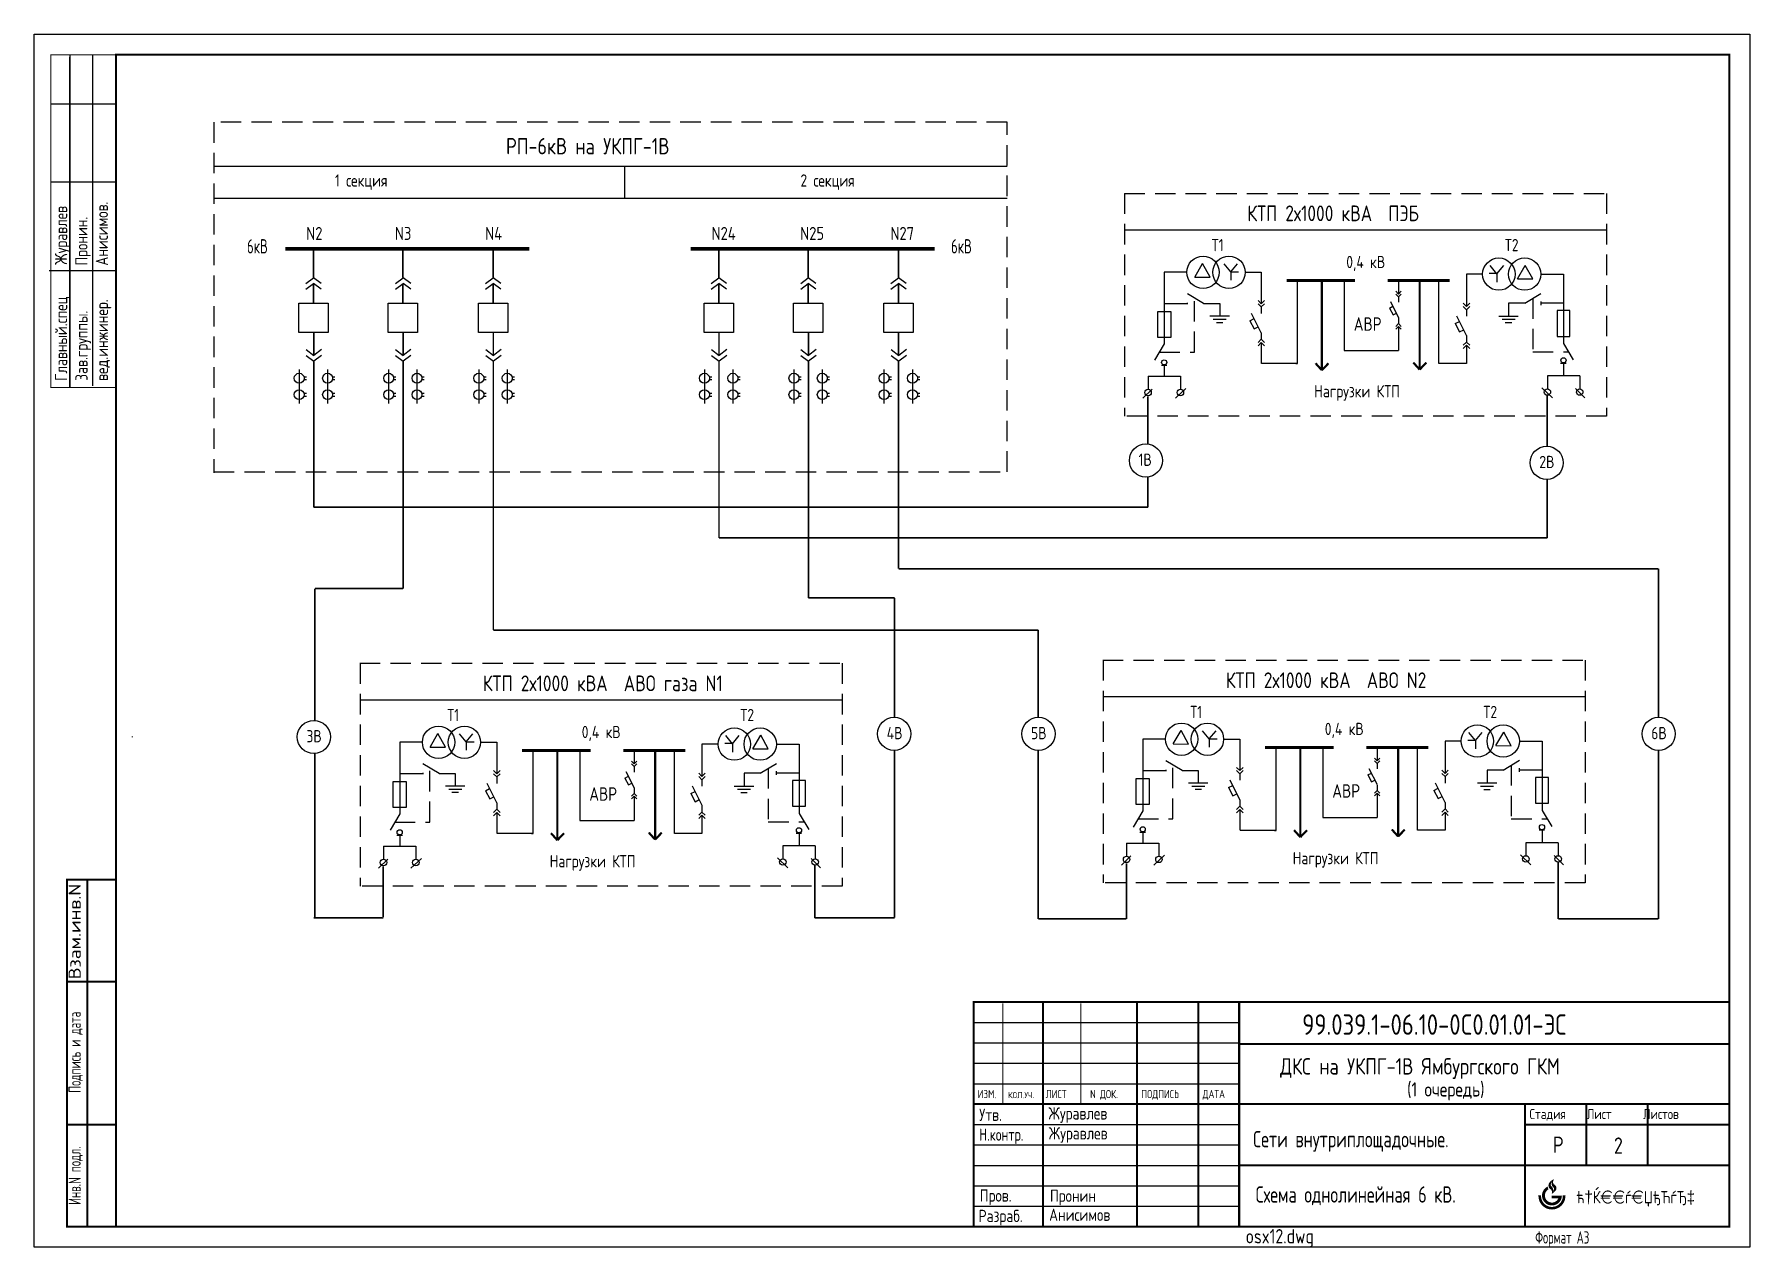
# Model space of a CAD drawing. Extents: x 0 to 420, y 0 to 297.
import ezdxf
from ezdxf.enums import TextEntityAlignment as Align

# ---------------------------------------------------------------- set-up
doc = ezdxf.new("R2010")
doc.units = 0
doc.header["$LTSCALE"] = 20
doc.header["$MEASUREMENT"] = 0
doc.linetypes.add('HIDDEN', pattern=[0.375, 0.25, -0.125])
doc.layers.get('0').update_dxf_attribs({"linetype": 'HIDDEN'})
doc.styles.add('__Љ_', font='eskd')
doc.styles.add('ESKD', font='eskd_u.shx', dxfattribs={"height": 3})
doc.styles.add('ESKD14', font='eskd14.shx', dxfattribs={"width": 0.8, "height": 3})
doc.styles.add('ESKD_U', font='eskd_u.shx', dxfattribs={"width": 0.8, "height": 4})

msp = doc.modelspace()

# ---------------------------------------------------------------- linework, layer by layer
at = {"color": 7, "linetype": 'CONTINUOUS'}
for p, q in [((0, 0), (0, 297)), ((0, 297), (420, 297)), ((420, 297), (420, 0)), ((8.73, 291.77), (8.73, 210.53)), ((8.73, 210.53), (8.73, 291.38)), ((14.22, 291.77), (14.22, 210.92)), ((4.02, 280), (19.71, 280)), ((43.95, 264.69), (238.17, 264.69)), ((144.51, 264.69), (144.51, 256.85)), ((4.02, 260.86), (20, 260.86)), ((43.95, 256.85), (238.17, 256.85)), ((266.95, 249.13), (384.97, 249.13)), ((284.13, 237.55), (286.03, 240.84)), ((287.88, 237.53), (286.03, 240.84)), ((292.95, 238.82), (291.3, 240.81)), ((292.95, 238.82), (294.6, 240.81)), ((358.13, 238.37), (356.48, 240.35)), ((358.13, 238.37), (359.78, 240.35)), ((363.15, 237.14), (365.04, 240.42)), ((366.9, 237.11), (365.04, 240.42)), ((3.63, 239.18), (20.1, 239.18)), ((66.51, 235.97), (68.38, 237.36)), ((66.51, 234.57), (68.38, 235.97)), ((70.26, 235.97), (68.38, 237.36)), ((70.26, 234.57), (68.38, 235.97)), ((88.41, 235.97), (90.28, 237.36)), ((88.41, 234.57), (90.28, 235.97)), ((92.15, 235.97), (90.28, 237.36)), ((92.15, 234.57), (90.28, 235.97)), ((110.49, 235.97), (112.36, 237.36)), ((110.49, 234.57), (112.36, 235.97)), ((114.24, 235.97), (112.36, 237.36)), ((114.24, 234.57), (112.36, 235.97)), ((165.74, 235.97), (167.62, 237.36)), ((165.74, 234.57), (167.62, 235.97)), ((169.49, 235.97), (167.62, 237.36)), ((169.49, 234.57), (167.62, 235.97)), ((187.64, 235.97), (189.51, 237.36)), ((187.64, 234.57), (189.51, 235.97)), ((191.39, 235.97), (189.51, 237.36)), ((191.39, 234.57), (189.51, 235.97)), ((209.72, 235.97), (211.6, 237.36)), ((209.72, 234.57), (211.6, 235.97)), ((213.47, 235.97), (211.6, 237.36)), ((213.47, 234.57), (211.6, 235.97)), ((282.2, 238.71), (276.66, 238.71)), ((276.66, 238.71), (276.66, 221.16)), ((284.13, 237.55), (287.88, 237.53)), ((292.95, 238.83), (294.85, 238.83)), ((292.95, 238.82), (292.95, 236.78)), ((296.46, 238.71), (300.42, 238.71)), ((300.42, 238.71), (300.42, 231.02)), ((309.3, 216.4), (309.3, 236.7)), ((320.72, 236.7), (320.72, 219.54)), ((334.03, 236.7), (334.03, 233.4)), ((343.91, 216.41), (343.91, 236.7)), ((350.66, 238.26), (350.66, 230.34)), ((354.62, 238.26), (350.66, 238.26)), ((358.13, 238.38), (356.23, 238.38)), ((358.13, 238.37), (358.13, 236.32)), ((363.15, 237.14), (366.9, 237.11)), ((368.87, 238.26), (374.42, 238.26)), ((374.42, 238.26), (374.42, 221.27)), ((420, 237.5), (420, 227)), ((64.77, 231.15), (71.97, 231.15)), ((64.77, 223.95), (64.77, 231.15)), ((71.97, 231.15), (71.97, 223.95)), ((71.97, 231.15), (71.97, 223.95)), ((86.66, 223.95), (86.66, 231.15)), ((86.66, 231.15), (93.86, 231.15)), ((93.86, 231.15), (93.86, 223.95)), ((93.86, 231.15), (93.86, 223.95)), ((108.75, 223.95), (108.75, 231.15)), ((108.75, 231.15), (115.95, 231.15)), ((115.95, 231.15), (115.95, 223.95)), ((115.95, 231.15), (115.95, 223.95)), ((164, 223.95), (164, 231.15)), ((164, 231.15), (171.2, 231.15)), ((171.2, 231.15), (171.2, 223.95)), ((171.2, 231.15), (171.2, 223.95)), ((185.9, 231.15), (193.1, 231.15)), ((185.9, 223.95), (185.9, 231.15)), ((193.1, 231.15), (193.1, 223.95)), ((193.1, 231.15), (193.1, 223.95)), ((207.98, 231.15), (215.18, 231.15)), ((207.98, 223.95), (207.98, 231.15)), ((215.18, 231.15), (215.18, 223.95)), ((215.18, 231.15), (215.18, 223.95)), ((276.78, 231.07), (282.32, 231.07)), ((282.31, 231.25), (282.31, 230.87)), ((286.28, 231.07), (282.32, 233.44)), ((286.28, 231.07), (290.24, 231.07)), ((290.24, 231.07), (290.24, 228.04)), ((300.42, 231.02), (299.63, 231.81)), ((300.42, 230.23), (299.63, 231.02)), ((300.42, 231.02), (301.21, 231.81)), ((300.42, 230.23), (301.21, 231.02)), ((334.1, 227.5), (332.12, 231.46)), ((334.03, 233.4), (333.37, 234.06)), ((334.03, 232.74), (333.37, 233.4)), ((334.03, 233.4), (334.69, 234.06)), ((334.03, 232.74), (334.69, 233.4)), ((334.03, 232.74), (334.03, 231.42)), ((350.66, 230.34), (349.87, 231.13)), ((350.66, 230.34), (351.45, 231.13)), ((360.95, 231.17), (360.95, 227.92)), ((364.91, 231.17), (360.95, 231.17)), ((364.91, 231.17), (368.87, 233.54)), ((368.83, 231.6), (368.83, 230.7)), ((374.42, 231.17), (368.87, 231.17)), ((275.07, 229.08), (278.24, 229.08)), ((275.07, 222.75), (275.07, 229.08)), ((278.24, 229.08), (278.24, 222.75)), ((287.86, 228.04), (292.62, 228.04)), ((288.66, 227.24), (291.82, 227.24)), ((297.62, 226.85), (298.68, 227.38)), ((297.62, 226.85), (298.69, 224.85)), ((300.42, 223.89), (298.04, 228.65)), ((300.42, 230.23), (300.42, 228.65)), ((300.42, 230.23), (300.42, 229.08)), ((331.78, 229.97), (332.65, 230.41)), ((331.78, 229.97), (332.67, 228.29)), ((332.67, 228.29), (333.5, 228.71)), ((334.03, 227.46), (334.03, 226.14)), ((350.7, 223.21), (348.32, 227.96)), ((350.66, 229.55), (349.87, 230.34)), ((350.66, 229.55), (351.45, 230.34)), ((350.66, 229.55), (350.66, 227.96)), ((363.33, 227.92), (358.58, 227.92)), ((362.54, 227.13), (359.37, 227.13)), ((372.83, 229.37), (372.83, 223.03)), ((376, 229.37), (372.83, 229.37)), ((376, 223.03), (376, 229.37)), ((420, 227), (420, 96.5)), ((71.97, 223.95), (64.77, 223.95)), ((93.86, 223.95), (86.66, 223.95)), ((115.95, 223.95), (108.75, 223.95)), ((171.2, 223.95), (164, 223.95)), ((193.1, 223.95), (185.9, 223.95)), ((215.18, 223.95), (207.98, 223.95)), ((278.24, 222.75), (275.07, 222.75)), ((289.45, 226.45), (291.03, 226.45)), ((298.69, 224.85), (299.69, 225.35)), ((300.42, 223.89), (300.42, 222.31)), ((334.03, 226.14), (333.37, 225.48)), ((334.03, 225.48), (333.37, 224.82)), ((334.03, 226.14), (334.69, 225.48)), ((334.03, 225.48), (334.69, 224.82)), ((334.03, 225.48), (334.03, 219.54)), ((347.9, 226.17), (348.96, 226.7)), ((347.9, 226.17), (348.97, 224.16)), ((348.97, 224.16), (349.97, 224.66)), ((350.66, 223.21), (350.66, 221.63)), ((361.75, 226.33), (360.16, 226.33)), ((372.83, 223.03), (376, 223.03)), ((66.56, 219.77), (68.43, 218.37)), ((70.3, 219.77), (68.43, 218.37)), ((88.45, 219.77), (90.33, 218.37)), ((92.2, 219.77), (90.33, 218.37)), ((110.54, 219.77), (112.41, 218.37)), ((114.28, 219.77), (112.41, 218.37)), ((165.79, 219.77), (167.66, 218.37)), ((169.54, 219.77), (167.66, 218.37)), ((187.68, 219.77), (189.56, 218.37)), ((191.43, 219.77), (189.56, 218.37)), ((209.77, 219.77), (211.64, 218.37)), ((213.52, 219.77), (211.64, 218.37)), ((276.66, 221.16), (274.28, 217.2)), ((300.42, 222.31), (299.63, 221.52)), ((300.42, 221.52), (299.63, 220.73)), ((300.42, 222.31), (301.21, 221.52)), ((300.42, 221.52), (301.21, 220.73)), ((300.42, 221.52), (300.42, 216.41)), ((320.72, 219.54), (334.03, 219.54)), ((350.66, 221.63), (349.87, 220.84)), ((350.66, 220.84), (349.87, 220.04)), ((350.66, 221.63), (351.45, 220.84)), ((350.66, 220.84), (350.66, 216.41)), ((350.66, 220.84), (351.45, 220.04)), ((374.42, 221.27), (376.79, 217.31)), ((64.83, 214.87), (64.83, 206.6)), ((66.56, 218.37), (68.43, 216.97)), ((70.3, 218.37), (68.43, 216.97)), ((71.77, 214.87), (71.77, 206.6)), ((86.72, 214.87), (86.72, 206.6)), ((88.45, 218.37), (90.33, 216.97)), ((92.2, 218.37), (90.33, 216.97)), ((93.67, 214.87), (93.67, 206.6)), ((108.81, 214.87), (108.81, 206.6)), ((110.54, 218.37), (112.41, 216.97)), ((114.28, 218.37), (112.41, 216.97)), ((115.75, 214.87), (115.75, 206.6)), ((164.06, 214.87), (164.06, 206.6)), ((165.79, 218.37), (167.66, 216.97)), ((169.54, 218.37), (167.66, 216.97)), ((171, 214.87), (171, 206.6)), ((185.95, 214.87), (185.95, 206.6)), ((187.68, 218.37), (189.56, 216.97)), ((191.43, 218.37), (189.56, 216.97)), ((192.9, 214.87), (192.9, 206.6)), ((208.04, 214.87), (208.04, 206.6)), ((209.77, 218.37), (211.64, 216.97)), ((213.52, 218.37), (211.64, 216.97)), ((214.98, 214.87), (214.98, 206.6)), ((275.97, 215.97), (277.29, 215.97)), ((276.66, 216.02), (276.66, 213.24)), ((300.49, 216.46), (309.07, 216.46)), ((308.91, 216.4), (309.3, 216.4)), ((350.66, 216.41), (343.91, 216.41)), ((373.71, 216.49), (375.04, 216.49)), ((374.42, 216.49), (374.42, 213.35)), ((66.01, 212.43), (66.63, 212.43)), ((66.02, 213.12), (66.63, 213.12)), ((72.95, 212.43), (73.58, 212.43)), ((72.96, 213.12), (73.58, 213.12)), ((87.9, 212.43), (88.53, 212.43)), ((87.91, 213.12), (88.53, 213.12)), ((94.85, 212.43), (95.47, 212.43)), ((94.86, 213.12), (95.47, 213.12)), ((109.99, 212.43), (110.61, 212.43)), ((110, 213.12), (110.61, 213.12)), ((116.93, 212.43), (117.56, 212.43)), ((116.94, 213.12), (117.56, 213.12)), ((165.24, 212.43), (165.86, 212.43)), ((165.25, 213.12), (165.86, 213.12)), ((172.18, 212.43), (172.81, 212.43)), ((172.19, 213.12), (172.81, 213.12)), ((187.13, 212.43), (187.76, 212.43)), ((187.14, 213.12), (187.76, 213.12)), ((194.08, 212.43), (194.7, 212.43)), ((194.09, 213.12), (194.7, 213.12)), ((209.22, 212.43), (209.84, 212.43)), ((209.23, 213.12), (209.84, 213.12)), ((216.16, 212.43), (216.79, 212.43)), ((216.17, 213.12), (216.79, 213.12)), ((271.43, 207.86), (273.71, 210.11)), ((272.7, 213.24), (280.62, 213.24)), ((272.7, 213.24), (272.7, 210.07)), ((279.39, 207.86), (281.95, 210.29)), ((280.62, 213.24), (280.62, 210.07)), ((371.68, 207.97), (369.12, 210.4)), ((370.46, 213.35), (370.46, 210.19)), ((378.38, 213.35), (370.46, 213.35)), ((379.64, 207.97), (377.37, 210.23)), ((378.38, 213.35), (378.38, 210.19)), ((66.01, 208.4), (66.63, 208.4)), ((66.02, 209.09), (66.63, 209.09)), ((72.95, 208.4), (73.58, 208.4)), ((72.96, 209.09), (73.58, 209.09)), ((87.9, 208.4), (88.53, 208.4)), ((87.91, 209.09), (88.53, 209.09)), ((94.85, 208.4), (95.47, 208.4)), ((94.86, 209.09), (95.47, 209.09)), ((109.99, 208.4), (110.61, 208.4)), ((110, 209.09), (110.61, 209.09)), ((116.93, 208.4), (117.56, 208.4)), ((116.94, 209.09), (117.56, 209.09)), ((165.24, 208.4), (165.86, 208.4)), ((165.25, 209.09), (165.86, 209.09)), ((172.18, 208.4), (172.81, 208.4)), ((172.19, 209.09), (172.81, 209.09)), ((187.13, 208.4), (187.76, 208.4)), ((187.14, 209.09), (187.76, 209.09)), ((194.08, 208.4), (194.7, 208.4)), ((194.09, 209.09), (194.7, 209.09)), ((209.22, 208.4), (209.84, 208.4)), ((209.23, 209.09), (209.84, 209.09)), ((216.16, 208.4), (216.79, 208.4)), ((216.17, 209.09), (216.79, 209.09)), ((261.68, 134.79), (379.71, 134.79)), ((79.76, 134.04), (197.78, 134.04)), ((278.87, 123.21), (280.77, 126.5)), ((282.62, 123.19), (280.77, 126.5)), ((287.69, 124.48), (286.04, 126.46)), ((287.69, 124.48), (289.34, 126.46)), ((352.86, 124.03), (351.21, 126.01)), ((352.86, 124.03), (354.52, 126.01)), ((357.88, 122.79), (359.78, 126.08)), ((361.63, 122.77), (359.78, 126.08)), ((24, 125), (24, 124.87)), ((95.02, 123.62), (89.47, 123.62)), ((89.47, 123.62), (89.47, 106.07)), ((96.95, 122.46), (98.84, 125.75)), ((96.95, 122.46), (100.7, 122.44)), ((100.7, 122.44), (98.84, 125.75)), ((105.76, 123.73), (104.11, 125.71)), ((105.76, 123.73), (107.41, 125.71)), ((105.76, 123.73), (105.76, 121.68)), ((105.76, 123.73), (107.66, 123.73)), ((109.27, 123.62), (113.23, 123.62)), ((113.23, 123.62), (113.23, 115.93)), ((163.47, 123.17), (163.47, 115.25)), ((167.43, 123.17), (163.47, 123.17)), ((170.94, 123.28), (169.04, 123.28)), ((170.94, 123.27), (169.29, 125.26)), ((170.94, 123.27), (172.59, 125.26)), ((170.94, 123.27), (170.94, 121.23)), ((175.96, 122.04), (177.86, 125.33)), ((175.96, 122.04), (179.71, 122.02)), ((179.71, 122.02), (177.86, 125.33)), ((181.69, 123.17), (187.23, 123.17)), ((187.23, 123.17), (187.23, 106.18)), ((271.4, 124.37), (271.4, 106.82)), ((276.94, 124.37), (271.4, 124.37)), ((278.87, 123.21), (282.62, 123.19)), ((287.69, 124.49), (289.59, 124.49)), ((287.69, 124.48), (287.69, 122.44)), ((291.2, 124.37), (295.16, 124.37)), ((295.16, 124.37), (295.16, 116.68)), ((304.04, 102.05), (304.04, 122.36)), ((315.46, 122.36), (315.46, 105.2)), ((328.77, 122.36), (328.77, 119.06)), ((338.65, 102.07), (338.65, 122.36)), ((349.36, 123.92), (345.4, 123.92)), ((345.4, 123.92), (345.4, 116)), ((352.86, 124.03), (350.96, 124.03)), ((352.86, 124.03), (352.86, 121.98)), ((357.88, 122.79), (361.63, 122.77)), ((363.61, 123.92), (369.16, 123.92)), ((369.16, 123.92), (369.16, 106.93)), ((99.09, 115.97), (95.13, 118.35)), ((122.12, 101.3), (122.12, 121.61)), ((133.54, 121.61), (133.54, 104.45)), ((146.84, 118.31), (146.18, 118.97)), ((146.84, 117.65), (146.18, 118.31)), ((146.84, 121.61), (146.84, 118.31)), ((146.84, 118.31), (147.5, 118.97)), ((146.84, 117.65), (147.5, 118.31)), ((146.84, 117.65), (146.84, 116.33)), ((156.73, 101.31), (156.73, 121.61)), ((177.73, 116.07), (181.69, 118.45)), ((281.02, 116.73), (277.06, 119.1)), ((328.77, 119.06), (328.11, 119.72)), ((328.77, 118.4), (328.11, 119.06)), ((328.77, 119.06), (329.43, 119.72)), ((328.77, 118.4), (329.43, 119.06)), ((328.77, 118.4), (328.77, 117.08)), ((359.65, 116.82), (363.61, 119.2)), ((87.89, 113.99), (91.06, 113.99)), ((87.89, 107.65), (87.89, 113.99)), ((89.59, 115.97), (95.13, 115.97)), ((91.06, 113.99), (91.06, 107.65)), ((95.13, 116.16), (95.13, 115.78)), ((99.09, 115.97), (103.05, 115.97)), ((103.05, 115.97), (103.05, 112.94)), ((113.23, 108.8), (110.86, 113.55)), ((113.23, 115.93), (112.44, 116.72)), ((113.23, 115.14), (112.44, 115.93)), ((113.23, 115.93), (114.03, 116.72)), ((113.23, 115.14), (114.03, 115.93)), ((113.23, 115.14), (113.23, 113.55)), ((113.23, 115.14), (113.23, 113.99)), ((144.59, 114.87), (145.47, 115.31)), ((144.59, 114.87), (145.48, 113.2)), ((146.92, 112.41), (144.94, 116.37)), ((145.48, 113.2), (146.31, 113.62)), ((163.47, 115.25), (162.68, 116.04)), ((163.47, 114.45), (162.68, 115.25)), ((163.47, 115.25), (164.26, 116.04)), ((163.47, 114.45), (164.26, 115.25)), ((163.47, 114.45), (163.47, 112.87)), ((173.77, 116.07), (173.77, 112.82)), ((177.73, 116.07), (173.77, 116.07)), ((181.65, 116.51), (181.65, 115.61)), ((187.23, 116.07), (181.69, 116.07)), ((185.65, 114.27), (185.65, 107.94)), ((188.82, 114.27), (185.65, 114.27)), ((188.82, 107.94), (188.82, 114.27)), ((269.81, 108.41), (269.81, 114.74)), ((269.81, 114.74), (272.98, 114.74)), ((271.51, 116.73), (277.06, 116.73)), ((272.98, 114.74), (272.98, 108.41)), ((277.05, 116.91), (277.05, 116.53)), ((281.02, 116.73), (284.98, 116.73)), ((282.6, 113.69), (287.35, 113.69)), ((284.98, 116.73), (284.98, 113.69)), ((295.16, 109.55), (292.78, 114.3)), ((295.16, 116.68), (294.36, 117.47)), ((295.16, 115.89), (294.36, 116.68)), ((295.16, 116.68), (295.95, 117.47)), ((295.16, 115.89), (295.95, 116.68)), ((295.16, 115.89), (295.16, 114.74)), ((295.16, 115.89), (295.16, 114.3)), ((326.51, 115.62), (327.39, 116.06)), ((326.51, 115.62), (327.4, 113.95)), ((328.84, 113.16), (326.86, 117.12)), ((327.4, 113.95), (328.24, 114.37)), ((345.44, 108.87), (343.06, 113.62)), ((345.4, 116), (344.6, 116.79)), ((345.4, 115.21), (344.6, 116)), ((345.4, 116), (346.19, 116.79)), ((345.4, 115.21), (346.19, 116)), ((345.4, 115.21), (345.4, 113.62)), ((358.07, 113.58), (353.32, 113.58)), ((359.65, 116.82), (355.69, 116.82)), ((355.69, 116.82), (355.69, 113.58)), ((363.57, 117.26), (363.57, 116.36)), ((369.16, 116.82), (363.61, 116.82)), ((370.74, 115.02), (367.57, 115.02)), ((367.57, 115.02), (367.57, 108.69)), ((370.74, 108.69), (370.74, 115.02)), ((100.68, 112.94), (105.43, 112.94)), ((101.47, 112.15), (104.64, 112.15)), ((102.26, 111.36), (103.85, 111.36)), ((110.44, 111.76), (111.49, 112.28)), ((110.44, 111.76), (111.51, 109.75)), ((111.51, 109.75), (112.51, 110.25)), ((146.84, 111.05), (146.18, 110.39)), ((146.84, 110.39), (146.18, 109.73)), ((146.84, 112.37), (146.84, 111.05)), ((146.84, 111.05), (147.5, 110.39)), ((146.84, 110.39), (147.5, 109.73)), ((146.84, 110.39), (146.84, 104.45)), ((160.72, 111.08), (161.77, 111.6)), ((160.72, 111.08), (161.79, 109.07)), ((163.51, 108.12), (161.14, 112.87)), ((161.79, 109.07), (162.79, 109.57)), ((176.14, 112.82), (171.39, 112.82)), ((175.35, 112.03), (172.18, 112.03)), ((174.56, 111.24), (172.98, 111.24)), ((283.39, 112.9), (286.56, 112.9)), ((284.19, 112.11), (285.77, 112.11)), ((292.36, 112.51), (293.41, 113.04)), ((292.36, 112.51), (293.43, 110.5)), ((293.43, 110.5), (294.43, 111)), ((295.16, 109.55), (295.16, 107.97)), ((328.77, 111.8), (328.11, 111.14)), ((328.77, 111.14), (328.11, 110.48)), ((328.77, 113.12), (328.77, 111.8)), ((328.77, 111.8), (329.43, 111.14)), ((328.77, 111.14), (328.77, 105.2)), ((328.77, 111.14), (329.43, 110.48)), ((342.64, 111.83), (343.69, 112.35)), ((342.64, 111.83), (343.71, 109.82)), ((343.71, 109.82), (344.71, 110.32)), ((357.28, 112.78), (354.11, 112.78)), ((356.48, 111.99), (354.9, 111.99)), ((89.47, 106.07), (87.1, 102.11)), ((91.06, 107.65), (87.89, 107.65)), ((113.23, 107.22), (112.44, 106.42)), ((113.23, 106.42), (112.44, 105.63)), ((113.23, 108.8), (113.23, 107.22)), ((113.23, 107.22), (114.03, 106.42)), ((113.23, 106.42), (114.03, 105.63)), ((113.23, 106.42), (113.23, 101.31)), ((163.47, 106.53), (162.68, 105.74)), ((163.47, 105.74), (162.68, 104.95)), ((163.47, 108.12), (163.47, 106.53)), ((163.47, 106.53), (164.26, 105.74)), ((163.47, 105.74), (163.47, 101.31)), ((163.47, 105.74), (164.26, 104.95)), ((185.65, 107.94), (188.82, 107.94)), ((187.23, 106.18), (189.61, 102.22)), ((271.4, 106.82), (269.02, 102.86)), ((272.98, 108.41), (269.81, 108.41)), ((295.16, 107.97), (294.36, 107.18)), ((295.16, 107.18), (294.36, 106.38)), ((295.16, 107.97), (295.95, 107.18)), ((295.16, 107.18), (295.16, 102.07)), ((295.16, 107.18), (295.95, 106.38)), ((315.46, 105.2), (328.77, 105.2)), ((345.4, 107.29), (344.6, 106.5)), ((345.4, 106.5), (344.6, 105.7)), ((345.4, 108.87), (345.4, 107.29)), ((345.4, 107.29), (346.19, 106.5)), ((345.4, 106.5), (346.19, 105.7)), ((345.4, 106.5), (345.4, 102.07)), ((367.57, 108.69), (370.74, 108.69)), ((369.16, 106.93), (371.53, 102.97)), ((88.78, 100.88), (90.11, 100.88)), ((89.47, 100.92), (89.47, 98.15)), ((113.31, 101.36), (121.89, 101.36)), ((121.72, 101.3), (122.12, 101.3)), ((133.54, 104.45), (146.84, 104.45)), ((163.47, 101.31), (156.73, 101.31)), ((186.53, 101.4), (187.85, 101.4)), ((187.23, 101.4), (187.23, 98.26)), ((270.7, 101.63), (272.03, 101.63)), ((271.4, 101.67), (271.4, 98.9)), ((295.23, 102.12), (303.81, 102.12)), ((303.65, 102.05), (304.04, 102.05)), ((345.4, 102.07), (338.65, 102.07)), ((368.45, 102.15), (369.78, 102.15)), ((369.16, 102.15), (369.16, 99.01)), ((85.51, 98.15), (93.43, 98.15)), ((85.51, 98.15), (85.51, 94.98)), ((93.43, 98.15), (93.43, 94.98)), ((183.27, 98.26), (183.27, 95.09)), ((191.19, 98.26), (183.27, 98.26)), ((191.19, 98.26), (191.19, 95.09)), ((267.44, 98.9), (267.44, 95.73)), ((267.44, 98.9), (275.36, 98.9)), ((275.36, 98.9), (275.36, 95.73)), ((373.12, 99.01), (365.2, 99.01)), ((365.2, 99.01), (365.2, 95.84)), ((373.12, 99.01), (373.12, 95.84)), ((84.25, 92.76), (86.52, 95.02)), ((92.21, 92.76), (94.77, 95.19)), ((184.5, 92.88), (181.94, 95.31)), ((192.46, 92.88), (190.18, 95.13)), ((266.17, 93.52), (268.45, 95.77)), ((274.13, 93.52), (276.69, 95.95)), ((366.42, 93.63), (363.86, 96.06)), ((374.38, 93.63), (372.11, 95.89)), ((85.17, 80.66), (85.43, 80.66)), ((420, 0), (0, 0))]:
    msp.add_line(p, q, dxfattribs=at)
at = {"color": 7, "linetype": 'HIDDEN'}
for p, q in [((238.17, 275.46), (43.95, 275.46)), ((43.95, 275.46), (43.95, 189.62)), ((238.17, 189.88), (238.17, 275.46)), ((266.9, 258.05), (384.97, 258.05)), ((266.95, 258.05), (266.95, 203.5)), ((384.97, 258.05), (384.97, 203.5)), ((284.07, 219.18), (284.07, 232.38)), ((366.89, 232.35), (366.89, 219.22)), ((275.47, 219.18), (284.07, 219.18)), ((366.89, 219.22), (375.72, 219.22)), ((384.97, 203.5), (266.95, 203.5)), ((43.95, 189.88), (238.17, 189.88)), ((79.72, 142.96), (197.78, 142.96)), ((79.76, 142.96), (79.76, 88.4)), ((197.78, 142.96), (197.78, 88.4)), ((261.64, 143.71), (379.71, 143.71)), ((261.68, 143.71), (261.68, 89.16)), ((379.71, 143.71), (379.71, 89.16)), ((278.8, 104.84), (278.8, 118.04)), ((361.63, 118.01), (361.63, 104.88)), ((96.88, 104.09), (96.88, 117.29)), ((179.71, 117.26), (179.71, 104.13)), ((88.29, 104.09), (96.88, 104.09)), ((179.71, 104.13), (188.53, 104.13)), ((270.21, 104.84), (278.8, 104.84)), ((361.63, 104.88), (370.46, 104.88)), ((197.78, 88.4), (79.76, 88.4)), ((379.71, 89.16), (261.68, 89.16))]:
    msp.add_line(p, q, dxfattribs=at)
at = {"linetype": 'CONTINUOUS'}
for p, q in [((230, 55), (295, 55)), ((230, 50), (295, 50)), ((230, 45), (295, 45)), ((230, 40), (295, 40)), ((230, 35), (295, 35)), ((230, 30), (295, 30)), ((230, 25), (295, 25)), ((230, 20), (295, 20)), ((230, 15), (295, 15)), ((230, 10), (295, 10))]:
    msp.add_line(p, q, dxfattribs=at)
at = {"color": 7, "linetype": 'CONTINUOUS'}
for points, const_width in [([(20, 292), (3.96, 292)], 0.25), ([(4.02, 292), (4.02, 210.53), (20.1, 210.53)], 0.25), ([(61.47, 244.46), (121.18, 244.46)], 0.96), ([(68.37, 244.46), (68.37, 237.36)], 0.4), ([(90.26, 244.46), (90.26, 237.36)], 0.4), ([(112.35, 244.46), (112.35, 237.36)], 0.4), ([(160.71, 244.46), (220.41, 244.46)], 0.96), ([(167.6, 244.46), (167.6, 237.36)], 0.4), ([(189.5, 244.46), (189.5, 237.36)], 0.4), ([(211.58, 244.46), (211.58, 237.36)], 0.4), ([(68.37, 231.15), (68.37, 235.96)], 0.4), ([(90.26, 231.15), (90.26, 235.96)], 0.4), ([(112.35, 231.15), (112.35, 235.96)], 0.4), ([(167.6, 231.15), (167.6, 235.96)], 0.4), ([(189.5, 231.15), (189.5, 235.96)], 0.4), ([(211.58, 231.15), (211.58, 235.96)], 0.4), ([(311.25, 236.7), (306.62, 236.7)], 0.7), ([(311.25, 236.7), (323.36, 236.7)], 0.7), ([(315.24, 236.7), (315.24, 214.73)], 0.528), ([(346.55, 236.7), (331.39, 236.7)], 0.7), ([(339.19, 236.86), (339.19, 214.89)], 0.528), ([(68.41, 223.92), (68.41, 218.39)], 0.4), ([(90.31, 223.92), (90.31, 218.39)], 0.4), ([(112.39, 223.92), (112.39, 218.39)], 0.4), ([(167.64, 223.92), (167.64, 218.39)], 0.4), ([(189.54, 223.92), (189.54, 218.39)], 0.4), ([(211.62, 223.92), (211.62, 218.39)], 0.4), ([(68.41, 216.99), (68.41, 196.94)], 0.4), ([(90.31, 216.99), (90.31, 196.94)], 0.4), ([(112.39, 216.99), (112.39, 196.94)], 0.4), ([(167.64, 216.99), (167.64, 196.94)], 0.4), ([(189.54, 216.99), (189.54, 196.94)], 0.4), ([(211.62, 216.99), (211.62, 196.94)], 0.4), ([(315.24, 214.73), (313.69, 216.45)], 0.528), ([(315.24, 214.73), (316.88, 216.44)], 0.528), ([(339.19, 214.89), (337.64, 216.61)], 0.528), ([(339.19, 214.89), (340.82, 216.6)], 0.528), ([(272.64, 196.65), (272.64, 208.35)], 0.4), ([(370.42, 196.13), (370.42, 208.59)], 0.4), ([(68.41, 196.94), (68.41, 181.18)], 0.4), ([(90.31, 196.94), (90.31, 161.25)], 0.4), ([(112.39, 196.94), (112.39, 151.09)], 0.4), ([(167.64, 196.94), (167.64, 173.65)], 0.4), ([(189.54, 196.94), (189.54, 158.99)], 0.4), ([(211.62, 196.94), (211.62, 166.13)], 0.4), ([(272.64, 181.18), (272.64, 188.58)], 0.4), ([(370.42, 173.65), (370.42, 188.01)], 0.4), ([(68.41, 181.18), (272.64, 181.18)], 0.4), ([(167.64, 173.65), (370.42, 173.65)], 0.4), ([(211.62, 166.13), (397.67, 166.13)], 0.4), ([(397.67, 166.13), (397.67, 129.73)], 0.4), ([(90.31, 161.25), (68.69, 161.25)], 0.4), ([(68.69, 161.25), (68.69, 128.98)], 0.4), ([(189.54, 158.99), (210.64, 158.99)], 0.4), ([(210.64, 158.99), (210.64, 129.73)], 0.4), ([(112.39, 151.09), (245.82, 151.09)], 0.4), ([(245.82, 151.09), (245.82, 129.73)], 0.4), ([(124.07, 121.61), (119.44, 121.61)], 0.7), ([(124.07, 121.61), (136.18, 121.61)], 0.7), ([(128.06, 121.61), (128.06, 99.63)], 0.528), ([(159.37, 121.61), (144.2, 121.61)], 0.7), ([(152, 121.77), (152, 99.79)], 0.528), ([(210.64, 121.61), (210.64, 80.66)], 0.4), ([(245.82, 121.6), (245.82, 80.37)], 0.4), ([(305.99, 122.36), (301.36, 122.36)], 0.7), ([(305.99, 122.36), (318.1, 122.36)], 0.7), ([(309.98, 122.36), (309.98, 100.38)], 0.528), ([(341.29, 122.36), (326.13, 122.36)], 0.7), ([(333.93, 122.52), (333.93, 100.54)], 0.528), ([(397.67, 121.6), (397.67, 80.37)], 0.4), ([(68.69, 120.85), (68.69, 80.66)], 0.4), ([(128.06, 99.63), (126.51, 101.36)], 0.528), ([(128.06, 99.63), (129.69, 101.34)], 0.528), ([(152, 99.79), (150.45, 101.52)], 0.528), ([(152, 99.79), (153.64, 101.5)], 0.528), ([(309.98, 100.38), (308.43, 102.11)], 0.528), ([(309.98, 100.38), (311.62, 102.09)], 0.528), ([(333.93, 100.54), (332.38, 102.27)], 0.528), ([(333.93, 100.54), (335.56, 102.25)], 0.528), ([(85.45, 80.71), (85.45, 93.25)], 0.4), ([(191.1, 93.52), (191.1, 80.62)], 0.4), ([(267.38, 80.37), (267.38, 94)], 0.4), ([(373.12, 94.27), (373.12, 80.31)], 0.4), ([(68.41, 80.66), (85.17, 80.66)], 0.4), ([(210.64, 80.66), (191.1, 80.66)], 0.4), ([(245.82, 80.37), (267.38, 80.37)], 0.4), ([(397.67, 80.37), (373.12, 80.37)], 0.4), ([(237.15, 34.75), (237.15, 59.71)], 0.25), ([(256.21, 35.09), (256.21, 59.71)], 0.25)]:
    msp.add_lwpolyline(points, dxfattribs=dict(at, const_width=const_width))
at = {"color": 7, "linetype": 'CONTINUOUS', "const_width": 0.5}
msp.add_lwpolyline([(20, 5), (20, 292), (415, 292), (415, 5)], close=True, dxfattribs=at)
at = {"linetype": 'CONTINUOUS', "const_width": 0.5}
for points in [[(20, 5), (8, 5), (8, 90), (20, 90)], [(13, 5), (13, 90)], [(20, 65), (8, 65)], [(230, 5), (230, 60), (415, 60)], [(247, 60), (247, 5)], [(270, 60), (270, 5)], [(285, 60), (285, 5)], [(295, 60), (295, 5)], [(295, 49.75), (415, 49.75)], [(230, 35), (415, 35)], [(365, 35), (365, 5)], [(380, 35), (380, 20)], [(395, 20), (395, 35)], [(8, 30), (20, 30)], [(365, 30), (415, 30)], [(295, 20), (415, 20)]]:
    msp.add_lwpolyline(points, dxfattribs=at)
at = {"color": 7}
for points in [[(372.16, 16.58, 0, 0.512, 0.229456), (371.07, 15.46, 0.512, 0.704, 0.304509), (371.32, 14.52, 0.704, 0, -0.382844), (371.52, 12.99, 0, 0, -0.777623)], [(371.52, 12.99, 0, 0.512, 0.089401), (372.3, 14.01, 0.512, 0.704, 0.373634), (372.09, 14.94, 0.704, 0, -0.530235), (372.16, 16.58, 0, 0, -0.777623)], [(370.68, 14.13, 0, 0.128, 0), (370.47, 14.77, 0.128, 0.128, 0)]]:
    msp.add_lwpolyline(points, format="xyseb", dxfattribs=at)
for points, const_width in [([(368.61, 12.69, 1.069397), (374.55, 12.69)], 0.64), ([(370.58, 14.44, 0.273438), (369.5, 12.62, 1), (373.66, 12.62)], 0.71)]:
    msp.add_lwpolyline(points, format="xyb", dxfattribs=dict(at, const_width=const_width))
at = {"color": 7, "const_width": 0.704}
msp.add_lwpolyline([(371.52, 12.26), (373.44, 12.26)], dxfattribs=at)
at = {"color": 7, "linetype": 'CONTINUOUS'}
for centre, radius in [((286.16, 238.71), 3.96), ((292.5, 238.71), 3.96), ((358.58, 238.26), 3.96), ((364.91, 238.26), 3.96), ((276.66, 216.65), 0.636), ((374.4, 217.17), 0.636), ((64.85, 212.78), 1.21), ((71.8, 212.78), 1.21), ((86.75, 212.78), 1.21), ((93.69, 212.78), 1.21), ((108.83, 212.78), 1.21), ((115.78, 212.78), 1.21), ((164.08, 212.78), 1.21), ((171.03, 212.78), 1.21), ((185.98, 212.78), 1.21), ((192.92, 212.78), 1.21), ((208.06, 212.78), 1.21), ((215.01, 212.78), 1.21), ((272.7, 209.28), 0.792), ((280.62, 209.28), 0.792), ((370.46, 209.39), 0.792), ((378.38, 209.39), 0.792), ((64.85, 208.75), 1.21), ((71.8, 208.75), 1.21), ((86.75, 208.75), 1.21), ((93.69, 208.75), 1.21), ((108.83, 208.75), 1.21), ((115.78, 208.75), 1.21), ((164.08, 208.75), 1.21), ((171.03, 208.75), 1.21), ((185.98, 208.75), 1.21), ((192.92, 208.75), 1.21), ((208.06, 208.75), 1.21), ((215.01, 208.75), 1.21), ((272.17, 192.62), 4.06), ((370.3, 192.07), 4.06), ((68.44, 124.92), 4.06), ((98.98, 123.62), 3.96), ((105.31, 123.62), 3.96), ((171.39, 123.17), 3.96), ((177.73, 123.17), 3.96), ((210.52, 125.67), 4.06), ((245.86, 125.67), 4.06), ((280.9, 124.37), 3.96), ((287.24, 124.37), 3.96), ((353.32, 123.92), 3.96), ((359.65, 123.92), 3.96), ((397.71, 125.67), 4.06), ((89.47, 101.56), 0.636), ((187.22, 102.07), 0.636), ((271.39, 102.31), 0.636), ((369.14, 102.83), 0.636), ((85.51, 94.19), 0.792), ((93.43, 94.19), 0.792), ((183.27, 94.3), 0.792), ((191.19, 94.3), 0.792), ((267.44, 94.94), 0.792), ((275.36, 94.94), 0.792), ((365.2, 95.05), 0.792), ((373.12, 95.05), 0.792)]:
    msp.add_circle(centre, radius, dxfattribs=at)
for p in [(230, 60), (230, 60), (295, 35), (365, 35), (365, 35)]:
    msp.add_point(p)

# ---------------------------------------------------------------- texts
at = {"color": 7, "linetype": 'HIDDEN', "style": 'ESKD'}
for s, height, p in [('РП-6кВ на УКПГ-1В', 4, (115.49, 267.6)), ('ДКС на УКПГ-1В Ямбургского ГКМ', 4, (305.03, 42.25)), ('Р', 4, (371.79, 23.06)), ('2', 4, (386.75, 22.85)), ('Пронин', 3, (248.68, 11.06))]:
    msp.add_text(s, height=height, dxfattribs=at).set_placement(p)
at = {"color": 7, "linetype": 'CONTINUOUS'}
for s, height, style, p in [('1 секция', 3, 'ESKD', (73.61, 259.7)), ('2 секция', 3, 'ESKD', (187.58, 259.7)), ('КТП 2х1000 кВА  ПЭБ', 3.85, 'ESKD', (297, 251.23)), ('N2', 3.2, 'ESKD', (66.58, 246.63)), ('N3', 3.2, 'ESKD', (88.29, 246.63)), ('N4', 3.2, 'ESKD', (110.38, 246.63)), ('N24', 3.2, 'ESKD', (165.82, 246.63)), ('N25', 3.2, 'ESKD', (187.52, 246.63)), ('N27', 3.2, 'ESKD', (209.61, 246.63)), ('Т1', 3, 'ESKD', (288.27, 243.88)), ('Т2', 3, 'ESKD', (360.05, 243.88)), ('0,4 кВ', 3, 'ESKD', (321.22, 239.74)), ('АВР', 3.3, 'ESKD', (323.06, 224.39)), ('Нагрузки КТП', 3, 'ESKD', (313.36, 208.08)), ('1В', 3, 'ESKD', (270.35, 191.31)), ('2В', 3, 'ESKD', (368.49, 190.77)), ('КТП 2х1000 кВА  АВО газа N1', 3.85, 'ESKD', (109.82, 136.13)), ('КТП 2х1000 кВА  АВО N2', 3.85, 'ESKD', (291.74, 136.89)), ('Т1', 3, 'ESKD', (101.09, 128.79)), ('Т2', 3, 'ESKD', (172.87, 128.79)), ('Т1', 3, 'ESKD', (283.01, 129.54)), ('Т2', 3, 'ESKD', (354.79, 129.54)), ('3В', 3, 'ESKD', (66.63, 123.61)), ('0,4 кВ', 3, 'ESKD', (134.03, 124.64)), ('4В', 3, 'ESKD', (208.71, 124.36)), ('5В', 3, 'ESKD', (244.04, 124.36)), ('0,4 кВ', 3, 'ESKD', (315.96, 125.39)), ('6В', 3, 'ESKD', (395.9, 124.36)), ('АВР', 3.3, 'ESKD', (135.88, 109.3)), ('АВР', 3.3, 'ESKD', (317.8, 110.05)), ('Нагрузки КТП', 3, 'ESKD', (308.1, 93.74)), ('Нагрузки КТП', 3, 'ESKD', (126.18, 92.99)), ('99.039.1-06.10-0C0.01.01-ЭС', 5, 'ESKD', (310.44, 51.99)), ('ИЗМ.', 2, 'ESKD', (230.98, 36.46)), ('КОЛ.УЧ.', 1.5, 'ESKD', (238.4, 36.46)), ('ЛИСТ', 2, 'ESKD', (247.63, 36.46)), ('N ДОК.', 2, 'ESKD', (258.51, 36.46)), ('ПОДПИСЬ', 2, 'ESKD', (271.04, 36.46)), ('ДАТА', 2, 'ESKD', (286.04, 36.46)), (' (1 очередь)', 3.5, 'ESKD', (334.33, 36.86)), ('Утв.', 3, 'ESKD', (231.36, 30.9)), ('Журавлев', 3, 'ESKD', (248.31, 31.23)), ('Стадия    Лист      Листов', 2.5, 'ESKD_U', (366.09, 31.32)), ('Журавлев', 3, 'ESKD', (248.38, 26.36)), ('Пров.', 3, 'ESKD', (231.5, 11.12)), ('Разраб.', 3, 'ESKD', (231.18, 6.12)), ('Анисимов', 3, 'ESKD', (248.47, 6.41)), ('osx12.dwg', 3.5, 'ESKD', (296.58, 0.9))]:
    msp.add_text(s, height=height, dxfattribs=dict(at, style=style)).set_placement(p)
at = {"color": 7, "linetype": 'CONTINUOUS', "style": 'ESKD'}
for s, p in [('Журавлев', (8.05, 240.56)), ('Пронин.', (13.03, 240.35)), ('Анисимов.', (18.03, 240.35)), ('Главный.спец', (8.05, 212.12)), ('вед.инжинер.', (18.05, 212.12)), ('Зав.группы.', (13.05, 212.12))]:
    msp.add_text(s, height=3, rotation=90, dxfattribs=at).set_placement(p)
for s, height, width, p in [('6кВ', 3.5, 0.8, (52.08, 243.33)), ('6кВ', 3.5, 0.8, (224.46, 243.33)), ('Н.контр.', 3, 0.9, (231.36, 26.04))]:
    msp.add_text(s, height=height, dxfattribs=dict(at, width=width)).set_placement(p)
at = {"linetype": 'CONTINUOUS', "style": 'ESKD14', "width": 1.105858}
msp.add_text('Взам.инв.N', height=3, rotation=90, dxfattribs=at).set_placement((11.38, 65.58), (11.38, 88.99), align=Align.FIT)
at = {"linetype": 'CONTINUOUS', "style": 'ESKD14', "width": 0.8}
for s, p in [('Подпись и дата', (11.38, 47.7)), ('Инв.N подл.', (11.38, 17.49))]:
    msp.add_text(s, height=3, rotation=90, dxfattribs=at).set_placement(p, align=Align.CENTER)
at = {"color": 7, "linetype": 'HIDDEN', "style": 'ESKD', "width": 0.9}
for s, p in [('Сети внутриплощадочные.', (298.44, 24.43)), ('Схема однолинейная 6 кВ.', (299.05, 10.87))]:
    msp.add_text(s, height=4, dxfattribs=at).set_placement(p)
at = {"style": '__Љ_'}
msp.add_text('ћ†Ќ€€ѓ€ЏђЋѓЂ‡', height=3, dxfattribs=at).set_placement((377.65, 10.72))
at = {"style": 'ESKD_U', "width": 0.8}
msp.add_text('Формат А3', height=3, dxfattribs=at).set_placement((374.12, 0.85), align=Align.CENTER)

doc.saveas('drawing.dxf')
